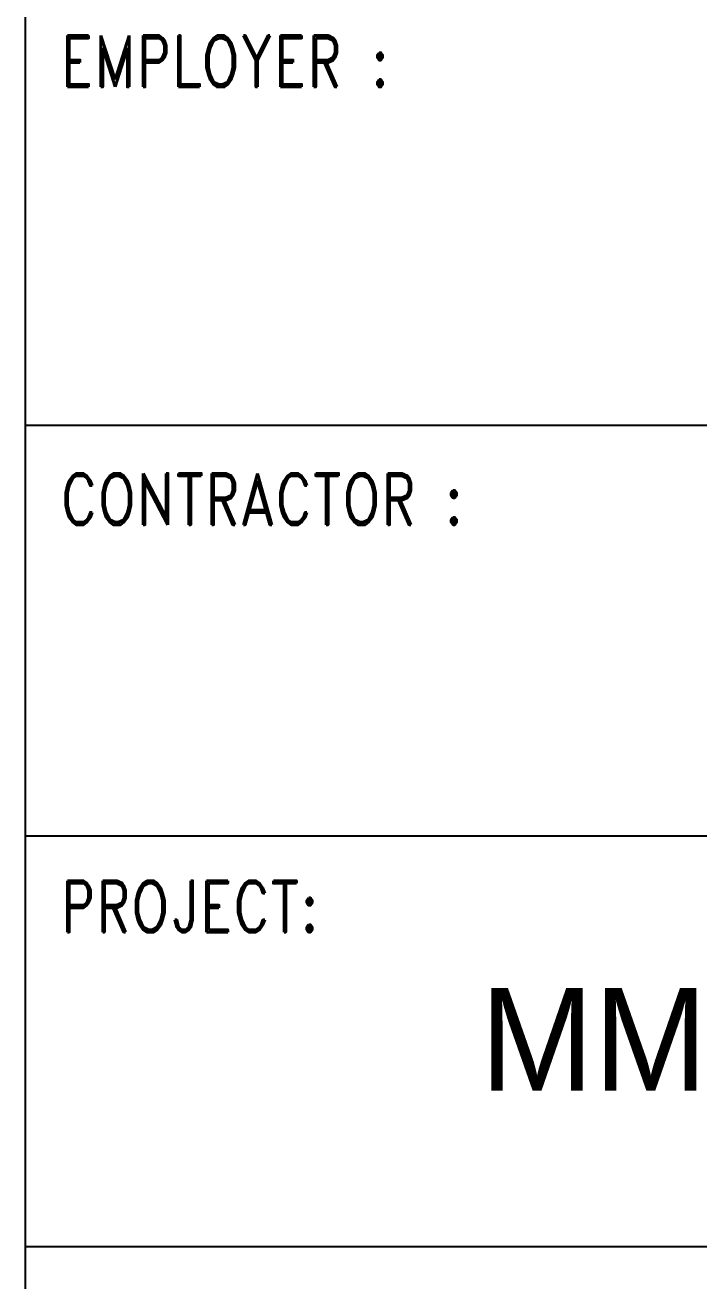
# Model space of a CAD drawing. Header units: millimetres. Extents: x 415966 to 487306, y -108951 to -17325.
# Drawn here: x 480621 to 482013, y -65328 to -62734 of the extents above; entities that cross this region are included whole.
import ezdxf
from ezdxf.enums import TextEntityAlignment as Align

# ---------------------------------------------------------------- set-up
doc = ezdxf.new("R2010")
doc.units = ezdxf.units.MM
doc.header["$LTSCALE"] = 2
doc.layers.add('TAN-TIT', color=30, linetype='Continuous')
doc.styles.add('KJR', font='arial.ttf', dxfattribs={"width": 0.8})
doc.styles.add('RD6', font='ROMAND.shx', dxfattribs={"width": 0.83, "height": 6})

# ---------------------------------------------------------------- blocks, each defined once
blk = doc.blocks.new('BORDER')
at = {"layer": 'TAN-TIT'}
for p, q in [((19323.7, 4632.3), (19323.7, 352)), ((19323.7, 2816.3), (23282.3, 2816.3)), ((19323.7, 2250.8), (23282.3, 2250.8)), ((19323.7, 1685.2), (23282.3, 1685.2))]:
    blk.add_line(p, q, dxfattribs=at)
at = {"layer": 'TAN-TIT', "style": 'RD6', "width": 0.8}
for s, p in [('EMPLOYER :', (19372.4, 3282.3)), ('CONTRACTOR :', (19372.4, 2679.4)), ('PROJECT:', (19372.4, 2118.2))]:
    blk.add_text(s, height=70.69, dxfattribs=at).set_placement(p)

msp = doc.modelspace()

# ---------------------------------------------------------------- block references
at = {"xscale": 1.5, "yscale": 1.5, "zscale": 1.5}
msp.add_blockref('BORDER', (451635.9, -67785.1), dxfattribs=at)

# ---------------------------------------------------------------- texts
at = {"style": 'KJR', "width": 0.9519}
msp.add_text('MMRP CHALK RIVER PROJECT', height=212.069, dxfattribs=at).set_placement((481560.9, -64935.1), (485775.9, -64935.1), align=Align.FIT)

doc.saveas('drawing.dxf')
